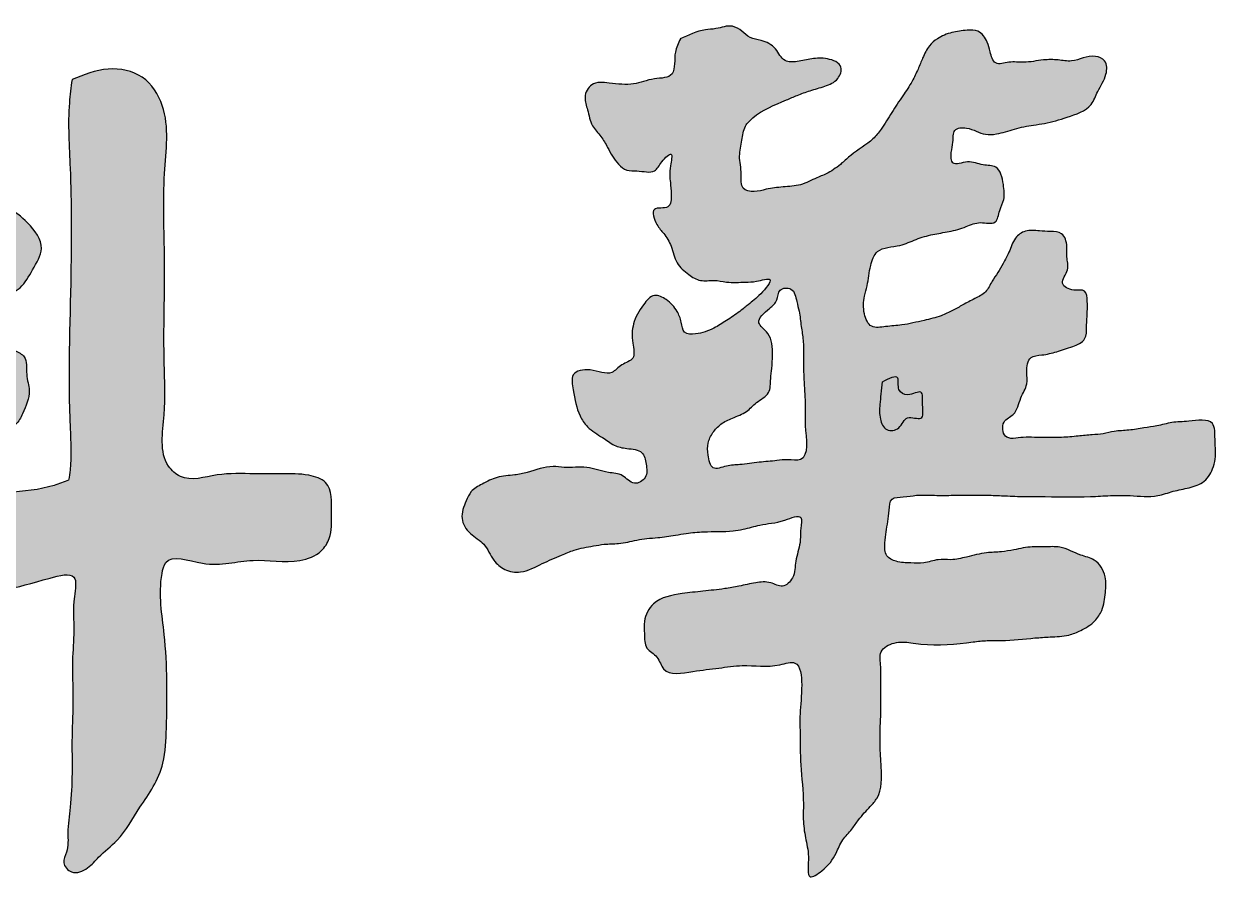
# Model space of a CAD drawing. Extents: x 4283 to 40403, y 1134 to 1764.
# Drawn here: x 4305.454 to 4308.128, y 1146.709 to 1148.633 of the extents above; entities that cross this region are included whole.
import ezdxf

# ---------------------------------------------------------------- set-up
doc = ezdxf.new("R2010")
doc.units = 0

# ---------------------------------------------------------------- blocks, each defined once
blk = doc.blocks.new('A$C1CAD37D6')
h = blk.add_hatch(color=256)
h.dxf.hatch_style = 1
edge = h.paths.add_edge_path()
edge.add_spline(control_points=[(1215.126708076117, 503.9616422955733), (1219.920109342585, 506.1549165556979), (1226.613229363697, 509.2187058880734), (1237.007957364701, 509.6323928853719), (1244.468276936843, 512.629522797461), (1251.072301829549, 508.5917146724765), (1255.52922442338, 503.9987793111399), (1263.211978460474, 503.2374534955486), (1270.911559539994, 499.2513888252143), (1274.598187898427, 490.1572905414278), (1283.724734979505, 490.6573540466616), (1291.564398675286, 492.6475022864257), (1300.168845215594, 493.1550630580995), (1310.312223868508, 489.1606516239697), (1306.75367160721, 479.4077572190951), (1298.895670302735, 476.3208257702815), (1290.757906699351, 474.0647047096098), (1283.280378272805, 471.3999636645279), (1272.07888262693, 466.4475299693877), (1260.983627769848, 462.1719291036251), (1251.945761268002, 453.1278968272331), (1251.106299858962, 444.8581277264669), (1248.747919257372, 435.5231142927402), (1251.250198539263, 426.8010668415661), (1249.658406485454, 416.5256646926331), (1258.543041935534, 414.8349516245166), (1265.775337948191, 417.252397855338), (1274.90034469262, 418.2226570617599), (1285.146031623042, 418.7030890506492), (1293.361923691196, 423.2178019582252), (1301.926060745835, 426.346308583659), (1308.226658854259, 431.2986238435853), (1316.256607619667, 438.5995946549443), (1325.176366043396, 443.5821924610107), (1332.712212603219, 452.5373509878217), (1337.618713031598, 461.4533979879221), (1343.933433187443, 470.506671761017), (1349.435025260149, 478.6671838951721), (1352.944750272179, 486.1205047820186), (1355.816284172902, 493.1705921357929), (1358.814198448834, 499.7345166107085), (1364.93413034493, 504.8665416457436), (1372.53649259035, 507.9808381667365), (1380.447587874692, 508.9659175433393), (1388.802343999222, 509.3199233821674), (1393.258301676176, 502.7359884564673), (1394.80444264569, 496.3406115407262), (1397.091256515207, 487.9027956350758), (1406.320687656592, 491.2032490106674), (1415.131047088282, 489.7385418150284), (1424.739831419426, 491.989840486033), (1433.967085792795, 492.0182966747403), (1444.178164665417, 489.9708750474641), (1452.847379942682, 495.6349903170876), (1462.751587836146, 491.5412355751092), (1462.488150817265, 481.6958749150634), (1457.209274508552, 474.6011318617947), (1453.234472219315, 462.8641496653666), (1439.807587294689, 458.693247722284), (1428.751071114792, 455.0964330149221), (1418.335036626044, 453.8177712402658), (1408.959788860071, 452.0003863194427), (1400.099347289117, 448.7323903195879), (1390.097995958751, 447.9891765300167), (1383.521244578712, 452.9723040803331), (1372.727094211731, 452.2272314795711), (1373.726925686803, 443.9361264076323), (1371.988204769733, 438.6005210234471), (1372.124246219432, 429.3126217543143), (1382.684920003463, 434.2718837106468), (1389.715426456135, 430.2550165993043), (1400.30802908016, 430.922983131993), (1402.552447340571, 419.9879233101254), (1403.566207397278, 411.2475882523236), (1399.914895694626, 404.7668837162568), (1398.874927882073, 395.5284143474565), (1388.661216373772, 398.5726826811531), (1380.537449126487, 394.7332268228914), (1371.279137830675, 392.1165261847681), (1361.401674641545, 390.7727314578913), (1351.81631230976, 388.0060404861605), (1341.944644764072, 383.0945670007216), (1329.24193869817, 383.5519271686766), (1324.752631551721, 371.4858920524666), (1324.284204691231, 362.740150449228), (1321.303367809287, 353.5902761445526), (1321.051989801845, 345.5216873583925), (1325.1335921893, 335.6237272969076), (1334.980445108567, 337.5511146722742), (1344.780513768833, 337.8963854469097), (1355.587149615381, 340.7053430182337), (1365.598249073113, 342.833890128935), (1372.946743289875, 346.3855347209457), (1379.29484267754, 349.9851684492148), (1385.675975795068, 353.3845328549104), (1392.762646639455, 356.7165534367524), (1395.552784630192, 363.3202361226976), (1399.391348219734, 368.4370705490562), (1402.410051462726, 374.185395957213), (1406.284857980184, 380.6113033437229), (1408.27141173651, 388.413331058639), (1415.436601300672, 393.5636980365592), (1422.920682048086, 392.6429863593385), (1429.6652140033, 392.2520461993612), (1437.499812978976, 392.1071865321407), (1439.785695976546, 384.1003179864343), (1438.774388180361, 377.2253689159154), (1441.264621596926, 369.8737262631226), (1433.929029303682, 362.094136769983), (1442.790075615561, 357.2783759443007), (1450.666571775542, 359.5169889146043), (1451.198362050756, 351.5899401648158), (1451.158789697597, 345.1247294565536), (1450.600649101182, 337.9223530285847), (1450.816277810117, 328.9969255160578), (1441.973579900413, 325.2733388840055), (1433.724951809844, 322.705337783636), (1425.856400770494, 320.5823842553484), (1416.725869840608, 320.3152085668808), (1415.612735951437, 311.1985025079497), (1416.868387004392, 303.2495241319851), (1411.682225482954, 295.6903932279659), (1410.318381101617, 286.1717119004514), (1401.187277700532, 282.803604789736), (1402.428291597258, 270.584490392868), (1413.00792830305, 273.4571331453747), (1420.296515377426, 272.9265016575816), (1427.835169148762, 273.0936752221726), (1436.271489147369, 272.806663797797), (1445.36827377453, 273.7345307502777), (1453.355051276749, 274.5775290980658), (1460.437724934419, 274.8759622884006), (1467.331054389331, 276.8904198290863), (1475.363306125512, 276.9564878076815), (1483.502957615636, 278.6025971471902), (1491.879539154782, 279.5369333280721), (1500.512444982191, 282.1154688708972), (1510.56016208253, 281.9923293229923), (1525.386451247348, 284.7370970064167), (1524.94014314252, 271.2342066044917), (1525.814049831095, 263.3716186686503), (1524.232639412659, 254.703655858168), (1519.721718536213, 246.7631400261792), (1510.112361424659, 243.6142120408483), (1500.927457347647, 242.0728458099651), (1489.910100759573, 237.9230221522897), (1477.430052954878, 239.5188935291231), (1464.497242459499, 239.3988197031132), (1446.812033193833, 238.1599246607446), (1430.755821375039, 238.7802559252609), (1414.708364616828, 238.6344464549387), (1405.552867588886, 239.0279299052185), (1394.049589222627, 239.6122423714874), (1383.620089860342, 239.4125592139718), (1372.66819110097, 239.4916398171377), (1362.815286907763, 239.2895591235979), (1352.835494012611, 239.9505161199446), (1345.177355274701, 238.2116410838921), (1336.717185320729, 238.5796194957642), (1336.290428456045, 230.5007077090588), (1335.320664706727, 222.4114027445024), (1333.659709193633, 213.8753191873068), (1333.543445571392, 204.0566784610261), (1341.126323249546, 200.3794204000081), (1348.429427950358, 200.3959295736966), (1356.777778716281, 199.6374630930429), (1364.180398410204, 202.8219489612647), (1372.675096662728, 201.6816068803842), (1381.989852924793, 203.8189367330568), (1391.59369857954, 206.4949861423203), (1400.945075642969, 206.4527536308439), (1409.723097311308, 208.0322925582937), (1418.002753129216, 209.9360483458431), (1426.929662664187, 209.3847371150976), (1436.802687686825, 210.3455234435745), (1445.610910056925, 204.6744701561705), (1456.749052292011, 202.7251037733717), (1462.340415525251, 193.0516910762059), (1461.670392938, 182.6636558678428), (1460.559373463177, 173.5831707238467), (1455.350453481225, 165.5901564529039), (1448.133978706307, 161.3820528205719), (1439.428123450065, 157.6679983010011), (1430.246838839664, 157.4590799472599), (1417.237354572856, 156.6336235987131), (1405.117524651796, 154.9416219220087), (1393.106050600539, 155.4937013443744), (1377.648456952862, 153.6088307953041), (1362.73269962239, 151.9485094290766), (1347.602358306589, 154.2760247134524), (1339.507780035139, 154.8759393696688), (1329.749174706266, 149.6776441994842), (1331.719316088339, 140.8770625286801), (1331.347906050744, 133.738939064292), (1331.457500276419, 127.2102512293784), (1331.411530008104, 120.4239548409906), (1331.519125013775, 112.5348019989691), (1330.970704072901, 103.9165278586512), (1330.984267317929, 93.2374904153119), (1331.816082107725, 80.46243234696442), (1332.348986898539, 66.84358362914784), (1324.429502880387, 58.12165523067397), (1319.107773947721, 52.599661910723), (1314.604606835221, 45.46772925128097), (1308.734867834704, 40.11140881858763), (1305.141625477072, 30.27022861798047), (1300.017734182363, 23.44356440742666), (1288.03499080348, 15.31079958017708), (1290.292092431903, 30.24695114736137), (1287.993610975788, 39.12577137346981), (1286.19584869582, 50.32931179031593), (1286.99478324601, 64.72515168986286), (1284.65287122578, 82.44526497151077), (1284.715887835244, 99.66007292471363), (1284.370583218959, 115.5080064382712), (1286.269802002776, 126.8729797328391), (1284.583706242784, 144.9548860843181), (1267.771815925867, 138.9991375925978), (1254.117520020125, 141.8754995302558), (1236.805273541331, 139.0892596473695), (1222.915871100049, 137.7694106475694), (1205.489192801333, 134.2633129252062), (1202.702528434548, 146.5386778299838), (1194.323503386833, 150.18118608497), (1194.603723830239, 159.0275819316982), (1193.691356875679, 167.818240282639), (1199.930741135751, 179.887909041845), (1214.688072600734, 182.3826781624344), (1228.460417924209, 183.9718009204028), (1239.563182241835, 185.023068206135), (1249.726899857437, 186.8615230210354), (1258.448045171537, 188.8486102590858), (1267.15161865687, 189.9083266518537), (1274.672934388793, 185.0001500958464), (1281.962399912061, 192.2149914255651), (1281.48447286012, 201.7489508365092), (1285.212497485732, 211.2987581886072), (1284.600839532525, 219.0280101037947), (1286.776541037973, 229.5331919583793), (1272.661506831374, 223.2345574374551), (1263.14579998502, 223.1116648753138), (1252.967148846019, 219.8923764801654), (1242.196616089728, 218.0786015705011), (1231.063830349243, 218.7744075567354), (1219.918785327138, 217.5939633028668), (1211.066339728, 216.1939856624254), (1203.506515819711, 214.8602024361024), (1195.988536021407, 214.6106361625934), (1188.418772599546, 213.217525151287), (1180.283472592796, 211.2193736355521), (1171.729680332879, 211.3540188182824), (1163.188856087017, 209.7513755826773), (1154.690427287802, 208.4260738148894), (1145.085550145264, 204.1101000346449), (1134.789525532864, 200.0394527014859), (1124.323338679558, 193.9956466087582), (1113.350751382668, 195.5877807268563), (1105.932546485009, 202.0745810561804), (1102.485315312259, 211.7624896744888), (1093.00450711271, 216.5464884486543), (1086.988340240047, 226.152628693818), (1090.534135257229, 234.9188008880183), (1093.7766297117, 242.480032695628), (1100.966882496721, 246.2608339068279), (1109.066809771458, 250.608315645069), (1118.366687827948, 250.913096646348), (1129.126176550922, 253.0838049174656), (1138.511171933427, 256.9762581095636), (1150.098152281618, 255.0160045377268), (1161.066831726165, 256.8717127851612), (1171.884755230652, 252.3046553303323), (1182.155927510891, 252.2133842333564), (1187.724131584527, 244.3462655038782), (1196.645071895729, 249.5169821769282), (1195.490330092018, 257.2401781915389), (1193.830867139658, 265.9931071386098), (1184.462505262908, 266.2497074508569), (1176.614120501833, 268.0482013658187), (1169.557053961715, 273.61950851403), (1161.718588251199, 277.8596819980731), (1155.194898630704, 287.6941309099331), (1153.906319634221, 297.5809318658597), (1151.055489189812, 311.017705504349), (1164.357565521187, 313.5392094891482), (1174.587600983601, 307.8198297768984), (1180.789121428525, 315.7685306643745), (1189.8213199204, 318.0003653890781), (1186.923036600046, 328.8747962204985), (1187.35132435609, 339.4502618411206), (1192.598527784449, 348.5473184030908), (1199.54793632344, 357.039994035821), (1208.141776099626, 352.6832269857933), (1213.323246002887, 346.95758454102), (1216.0167726249, 340.2615142108579), (1216.575040184363, 332.6197771330117), (1226.227786842306, 332.7396377947216), (1233.933393702979, 335.5872279386785), (1242.265497993152, 340.8886588587269), (1248.881598018942, 345.2255368130888), (1255.579422522976, 350.8234510298437), (1261.171813844209, 354.9255469102157), (1271.13425881309, 366.8375014469635), (1259.29153051774, 363.0227096726545), (1251.795693275709, 363.0834097402972), (1243.103862896207, 362.348667781743), (1234.622989351258, 364.5482756982184), (1226.7700326744, 362.9811420597053), (1219.448026404567, 367.6071080397587), (1212.136985663812, 373.7207969229283), (1210.849756515147, 383.5274846452649), (1205.990802227541, 390.8847706346327), (1201.163155328371, 396.1729184283514), (1197.151245774026, 407.6025009965727), (1209.900961637339, 404.3602802476733), (1210.087567298553, 414.0168911042821), (1209.388266851457, 421.6909959806924), (1208.609842201362, 428.2378771074615), (1211.71740212816, 440.1487564997044), (1203.730705859773, 432.5440764070981), (1200.558010657, 425.2857421958111), (1191.364355572701, 427.9022234367844), (1184.059729623291, 427.1694867721283), (1177.571183449846, 432.4643946493562), (1173.799632106222, 439.8059154276045), (1169.426637668963, 447.6545680832568), (1163.231766190032, 453.654978984701), (1161.972998992902, 462.1884461884569), (1158.817296395767, 470.1791053126641), (1163.542958367892, 479.5680454170987), (1175.673019784963, 478.1423404160673), (1187.851314220544, 476.6156705909297), (1198.865391418652, 481.4781226892733), (1211.040976681669, 481.0559922032275), (1212.068139447401, 489.9232801609979), (1211.884071666433, 496.7815745770984), (1214.076958029458, 501.4428207283033), (1215.280289354749, 504.0024224551707)], knot_values=[0, 0, 0, 0, 15.51965347142554, 21.67166636852848, 31.30301523334116, 37.53052243145178, 43.51912670124568, 50.04398946682926, 59.79169347988259, 68.45878600638076, 75.54030763241865, 84.07141872054994, 93.22823778433731, 102.3871907796978, 109.326169309324, 117.9617353166964, 126.9513078704745, 134.855231906867, 141.6929583315076, 163.7467064538612, 170.0967916484026, 178.5577337557832, 187.8043143947527, 198.331606225322, 206.6076703991377, 213.1852050743699, 220.3686184288942, 230.1889217999465, 240.3872816003579, 250.7315053663717, 257.8199764488395, 267.6635459401807, 274.4276315176248, 290.4394833150263, 297.7404413628314, 309.2196614055467, 320.9062797911803, 330.8498567632593, 338.6942583954691, 345.5280913299768, 353.8056215668605, 359.88726856126, 369.0290518967045, 377.9052828018327, 384.2264779470472, 392.4787159866302, 398.3400150987783, 405.5870629791546, 413.2273657669471, 421.8118036287372, 433.3354939156686, 441.9199259199517, 449.5719055000335, 463.7513608476832, 469.7223346197686, 477.3851700248549, 488.5570134505923, 496.9129397723826, 512.6990253493805, 526.3511400028978, 532.7181435169548, 544.0166393626959, 554.8913984910655, 561.1895640301357, 572.8317501041751, 579.6407186247135, 586.5977992053333, 592.5833696354678, 598.7573160566308, 607.170499417166, 616.4866543524183, 623.8575703202301, 634.8036000781983, 643.5740947707324, 650.2680796565741, 657.4544515698055, 665.8568144384619, 674.5566418390167, 684.8804447892784, 694.3841408119067, 704.5248139608303, 714.4821907268824, 727.9505452213235, 736.9028252879666, 748.9060138535056, 755.0090551022707, 765.302388807277, 773.6738070275122, 781.6883359067456, 791.2741455143062, 804.3312719341641, 814.6037499409073, 821.9442650544393, 828.6877636585306, 836.4519074823531, 843.9120923646865, 851.1068987062093, 857.0297074293755, 863.1781261133353, 870.5125373183387, 879.5535847288775, 886.5375665692369, 894.7429578997775, 901.0497751854373, 907.671617122089, 915.5318495554058, 921.6315836662225, 929.075438777886, 937.3981731259626, 945.0199596915702, 951.3411596974179, 957.4441521009813, 963.3533192276145, 972.1300453002322, 979.3262603947289, 987.4738565462031, 997.3065822275657, 1006.100105666172, 1012.577449730166, 1021.323647755404, 1028.185928854338, 1036.962294151121, 1047.454618869971, 1054.487408419818, 1062.529659456563, 1072.859240750127, 1079.345252896224, 1085.640532465562, 1095.17900628253, 1104.747713435175, 1112.986041221885, 1119.307237093672, 1125.929261689642, 1134.357511497581, 1143.233531734473, 1150.760953109589, 1159.740735703993, 1169.499743397389, 1183.299484008076, 1192.387645769699, 1202.492136205613, 1208.511140689249, 1218.454784637107, 1228.022490752231, 1237.416309384732, 1246.718529063882, 1262.742807894645, 1274.188966043774, 1285.649206678944, 1315.850010350554, 1322.336013284188, 1333.788520168212, 1343.334409031224, 1356.878804213485, 1365.081773600886, 1376.146286103764, 1386.638607572396, 1394.328497227757, 1400.950348268934, 1407.470858812992, 1414.185980071741, 1426.624212031077, 1434.145903660325, 1440.393414506379, 1449.030587725581, 1456.470626490817, 1465.07803896406, 1472.327145478447, 1481.610062762329, 1493.507651341384, 1502.111250965239, 1509.450007442124, 1520.269647289339, 1527.327979705307, 1536.296014125036, 1549.155572913344, 1557.48328493592, 1569.065132339187, 1578.216781868405, 1588.721839843572, 1596.019493027867, 1605.911242693202, 1613.279155720215, 1624.212737897788, 1633.006703599652, 1652.524578138753, 1660.72754368254, 1668.965863674988, 1699.211462891933, 1705.174212257467, 1714.714372421254, 1723.918576698808, 1732.498468647467, 1738.407641379606, 1745.841728731505, 1751.941473045008, 1758.803762587421, 1769.485153217539, 1777.872358105723, 1790.679382085951, 1808.77085517506, 1814.978063755248, 1825.283128288953, 1831.875425217105, 1840.129686411822, 1848.798814757895, 1861.894689841193, 1869.483937737134, 1879.223279528252, 1890.943021680361, 1901.701854999182, 1911.877421679267, 1934.42127750848, 1954.777999868608, 1963.984388414757, 1980.971212238042, 1994.153203457745, 2002.935423072928, 2024.762293299333, 2038.417814885069, 2053.574774936146, 2070.609088074654, 2078.423491795974, 2086.314651863028, 2094.679127469175, 2101.947124652465, 2113.435414095367, 2130.916874736073, 2143.126511393066, 2155.818159806237, 2164.188921681905, 2174.079293234428, 2182.808131245943, 2189.868347082175, 2197.440645620015, 2207.323729597338, 2218.25606587878, 2226.507516932872, 2232.806656859403, 2242.134349458442, 2256.969691429175, 2266.966316485367, 2272.865681474547, 2289.844991719189, 2300.074430759094, 2306.452577217906, 2316.739222006364, 2323.061880829614, 2328.961026708148, 2339.803923900012, 2348.061841412018, 2354.439916817531, 2365.853245658328, 2373.686471881193, 2385.846699756191, 2399.353642655046, 2408.68106250238, 2416.936411573222, 2427.827642377065, 2437.821658974813, 2447.800960335901, 2458.261219016466, 2464.333625661168, 2471.999003610429, 2481.549583105973, 2491.836136895668, 2499.253894641811, 2514.664353076149, 2520.986960219763, 2534.07967819126, 2547.018570194579, 2555.487024818038, 2563.555861506833, 2570.714519331129, 2578.482336742375, 2585.49029665205, 2594.548906521524, 2602.076495198031, 2610.145371033906, 2620.909515572507, 2628.572790676802, 2644.086554099927, 2652.808412348516, 2662.933138411956, 2675.624751972035, 2682.896535200326, 2690.297074928746, 2699.018921611543, 2710.174011892683, 2722.746378598594, 2731.001720148033, 2738.209995459657, 2747.470538487335, 2754.220146539813, 2760.349630950619, 2766.727748970909, 2777.922481377374, 2786.403442197579, 2795.816722835031, 2802.02480700552, 2811.647191318083, 2821.460799024357, 2829.280002932038, 2835.602522386578, 2846.755930886499, 2854.094061479728, 2861.85297896553, 2869.442048160642, 2879.039332613024, 2889.307511806152, 2897.785322226213, 2904.377638000326, 2913.219866513621, 2921.113739555316, 2928.636265303493, 2935.437267213183, 2945.128175483997, 2951.929102531628, 2958.819181279919, 2965.707980001115, 2975.891355711546, 2981.730619956404, 2987.648246901202, 2999.208904012126, 3006.606758737905, 3014.556241690661, 3024.211455844, 3031.623813180598, 3039.862534977347, 3050.09199221445, 3064.163359100661, 3076.629986837922, 3087.219418898524, 3093.213162193701, 3100.014135395299, 3108.295104997632, 3108.295104997632, 3108.295104997632, 3108.295104997632], degree=3, periodic=0)
edge = h.paths.add_edge_path(flags=16)
edge.add_spline(control_points=[(1267.118759544552, 347.8651505716953), (1263.643903389777, 345.0001334302018), (1257.518285282865, 339.9511571099268), (1266.401741460106, 334.0636227992701), (1268.603209104706, 327.3188233209501), (1268.653736823152, 320.3322352198994), (1268.403879774815, 313.4329597422528), (1267.34468970542, 306.4409013970543), (1267.746584316009, 297.8173293202304), (1259.241635395366, 293.8877659304649), (1253.750340840806, 287.1722094588328), (1245.789105471948, 284.5491015321404), (1238.724208425876, 281.164242802508), (1233.930327444694, 275.9985711022719), (1230.626392667714, 269.6653520339661), (1231.34852689614, 262.8594349197723), (1232.947732331077, 253.0240860086853), (1242.329156620681, 257.0319175424623), (1250.762835900004, 257.0400409418723), (1260.611764166087, 258.7576266776803), (1269.997287794504, 259.3299274227292), (1277.658719860086, 260.458458117006), (1290.635658404725, 258.1955803160468), (1287.515815283731, 275.9893684207623), (1287.531932686259, 286.4835802632206), (1287.661080758988, 294.3590325552898), (1287.007335334154, 302.8767273934372), (1286.604988599383, 311.7021061946525), (1286.687473746, 320.4606759202223), (1286.725727220227, 328.9648526458051), (1285.144315846944, 337.4828492254999), (1284.498392274908, 345.2142618991794), (1282.43615308965, 352.1624461598811), (1281.336756675989, 360.2076484593113), (1271.562883068801, 359.5585732686382), (1272.063074110653, 351.9647718665777), (1268.791306865844, 349.2525587798477), (1267.118759544552, 347.8651505716953)], knot_values=[0, 0, 0, 0, 10.49847265395998, 18.50406830990618, 24.77914886212294, 31.72002906268133, 39.27897977997887, 45.37510609753635, 53.39249274718265, 62.44510533593476, 70.22345176794362, 79.25403141997839, 86.84485524049641, 93.500952433077, 100.201499860442, 107.1336544196174, 115.0874698409995, 122.8308048371785, 130.6822331783842, 141.9128403553352, 152.2412890257064, 158.7012852240349, 165.8865438818717, 185.6847517631452, 192.121930411988, 199.6718723144832, 208.844141182305, 217.8869015688321, 226.1176506637483, 235.1561743121362, 243.2780335550983, 252.1524773813822, 258.006685675201, 265.9244302421998, 272.2709044576004, 278.259835693143, 284.5274235890646, 284.5274235890646, 284.5274235890646, 284.5274235890646], degree=3, periodic=0)
h = blk.add_hatch(color=256)
h.dxf.hatch_style = 1
edge = h.paths.add_edge_path(flags=17)
edge.add_spline(control_points=[(762.3991089324991, 312.0676611317176), (764.9200498595455, 307.7921843002296), (768.8550947163749, 301.118409069717), (775.915030517077, 292.6296823517696), (784.379651307594, 288.7541308207437), (791.192147628477, 281.154128711747), (803.346711603328, 276.9754475235532), (815.8646819251444, 279.2564525065063), (829.7515021995496, 277.9079197689862), (835.0519718628784, 288.9074199774113), (839.3298105250869, 298.7294093174969), (835.4601075203973, 309.4322628069822), (837.2306085367454, 319.7817072266917), (828.5929103274248, 323.5791583652754), (822.3264781544422, 329.087473182135), (812.072388698929, 330.7894425913692), (800.9078392309166, 334.3190020000875), (788.689800410968, 332.5074153923706), (777.7197617373022, 334.2812699186979), (769.837402796591, 330.8370888031895), (759.4514642403665, 327.1195471657775), (761.2074140579643, 318.1529452527866), (762.3991089324991, 312.0676611317176)], knot_values=[0, 0, 0, 0, 4.144408274258969, 6.469184695886446, 9.040896419577496, 11.72608928786175, 14.84502916026961, 19.12270760324598, 22.72689921640904, 24.7111889376063, 28.59792472934603, 31.23817886753882, 34.10089346314953, 35.91125625206179, 38.32076465238827, 41.08472642719693, 44.30741238740576, 47.99912697231186, 51.24044099563755, 53.19063910142886, 55.22408191469601, 59.51867145879863, 59.51867145879863, 59.51867145879863, 59.51867145879863], degree=3, periodic=0)
edge = h.paths.add_edge_path(flags=17)
edge.add_spline(control_points=[(762.1578660393425, 391.045274711385), (761.5739193329064, 396.6630953500571), (760.5395534643612, 406.6141437252227), (775.5829756245948, 413.6155576571728), (791.9281151041505, 414.4939832271521), (814.9507969408587, 412.7913720778306), (834.5396518314228, 401.9592089487305), (848.2035706048628, 383.4911395289309), (839.5062806562637, 370.3480485261171), (833.9597659032152, 358.8749879924981), (818.6521521346585, 353.335373177837), (799.6788883559639, 356.4896649664843), (785.2941907233617, 370.15757512868), (768.4523285576142, 377.3248081614693), (763.8955870234495, 387.2533178151789), (761.6726104649279, 392.0968763219535)], knot_values=[0, 0, 0, 0, 4.201533119065734, 7.442327195362561, 12.14481605194335, 18.18547927143015, 26.15485360494889, 30.82819794685925, 34.56309143167596, 38.07706727217719, 41.21547546229051, 47.2846262903013, 53.04964173463757, 57.55104992011394, 61.8387673984715, 61.8387673984715, 61.8387673984715, 61.8387673984715], degree=3, periodic=0)
edge = h.paths.add_edge_path()
edge.add_spline(control_points=[(860.6707463828934, 248.2479826886083), (860.995868539103, 250.2462698508243), (862.6139548701758, 260.1914583943362), (859.8549377859745, 300.3335285252469), (862.2980262689671, 358.4461170707327), (862.4347512462118, 421.2553502192859), (859.8283008393773, 458.8427304105498), (862.0570835143008, 475.877726904524), (862.6448350920691, 480.3700204689849)], knot_values=[0, 0, 0, 0, 1.685030184438184, 8.386153503189526, 33.28658059322656, 50.22257102194759, 60.75077288027188, 64.52155288828186, 64.52155288828186, 64.52155288828186, 64.52155288828186], degree=3, periodic=0)
edge.add_spline(control_points=[(860.6757422032824, 248.2499394728184), (857.8993327814824, 247.162461806096), (846.6615625334671, 242.7607968095217), (824.5153885312902, 241.0443165737852), (802.1618729224283, 238.4347765376369), (781.6913735648704, 237.701090825034), (766.512685421636, 233.1070821765315), (750.4575881679048, 228.7729968548738), (734.9580734681658, 218.6407809115844), (741.7107977675332, 198.662305768572), (756.3636745979165, 176.5521666009154), (790.1856466509053, 184.4685954638699), (822.2209965094225, 183.0258709128757), (842.8294734739029, 189.7889460768602), (866.6836688320182, 195.9290333417994), (862.743344331946, 176.4831930739056), (864.3539294179645, 162.0970857011016), (862.3605524164013, 142.0023752805391), (863.6395780458697, 121.7448731442746), (862.359394773739, 99.97535754410637), (862.9065308525169, 78.89305459617754), (862.0821511049871, 60.25063274240892), (859.7123720860982, 45.11715448386167), (860.8828847261466, 34.18174391445791), (856.3288237403758, 26.33994822039676), (862.9285165880137, 18.97005617716059), (872.2122785534884, 23.04688876818182), (879.038401715341, 31.30802044138545), (891.7594013441267, 40.84404217145493), (900.0590853719332, 56.42247598379618), (910.2497273317422, 70.47630973809646), (916.8408747339563, 85.84360411356465), (917.7681643266114, 115.9052136869941), (918.1804390935577, 153.0421619127665), (912.2614881594345, 183.7164374721833), (917.5961085897434, 206.6576554727362), (943.1846274356212, 195.9265116200986), (966.1766831802088, 204.2653379768453), (990.2744782416848, 199.2447677257987), (1006.659510166457, 205.2284755735564), (1013.573529614805, 216.1994861922067), (1012.654967367533, 229.6756972355579), (1013.864616050967, 247.1003631014573), (997.9074895258673, 252.1564384196172), (984.2568099226337, 251.8716464634344), (966.3082774709619, 251.7826685740365), (947.2418107548583, 252.740594982417), (928.4838328572223, 246.3679739788968), (912.3331859932659, 261.1853271049549), (917.5014987607574, 286.7623606571215), (915.1485064881417, 325.6281315238593), (917.2510260766721, 372.9288963833314), (914.4990040023986, 422.2082437593781), (920.3489839717076, 459.6070086646905), (904.9821618925344, 484.0946437494677), (882.631733688555, 488.4182423998573), (869.4719824029453, 483.1191411716318), (862.6448350920691, 480.3700204689849)], knot_values=[0, 0, 0, 0, 2.478793247550875, 10.03314165035888, 18.26650459624306, 21.30349943797809, 27.07313937280612, 31.20789696496172, 35.70975554154492, 39.98173188327607, 46.70488840937385, 55.94052062580007, 65.26762548879064, 72.95390741737417, 76.79829637190383, 79.93394947300244, 85.47077372144894, 90.27403573494817, 96.27762521606023, 102.4800631447182, 108.3854863771889, 113.8559904834633, 118.0062618033612, 121.1145141213928, 122.8692192417062, 124.8074737887571, 127.4771098377682, 129.9319594169177, 133.9558728760619, 140.4282820155031, 144.3810255062725, 148.4528644789348, 154.1074451705695, 169.2197194153208, 179.0227896981856, 180.8891795380885, 186.7966314255999, 194.9609222642615, 202.5208853442167, 206.2744690395568, 208.6649778023479, 212.6936869996123, 217.7402977824951, 220.702493517448, 225.0794830450437, 229.4501024932948, 235.4807724051228, 241.3917604816809, 243.9022586700918, 252.1948451623346, 260.4570880336713, 277.2687948534397, 291.0460531796228, 301.9988709751942, 307.551049435327, 313.1855891745869, 319.2601570746636, 319.2601570746636, 319.2601570746636, 319.2601570746636], degree=3, periodic=0)
for points in [[(1215.280289354749, 504.0024224551707), (1212.370670901946, 496.2496342097256), (1211.885798324176, 489.4659225853502), (1210.430989097731, 483.6513752332758), (1200.247516000964, 480.7441454304244), (1188.124361098351, 477.8368279088609), (1174.061332891477, 478.3213662022135), (1163.877859794622, 477.3522896217983), (1159.998496184679, 470.084039676829), (1161.453305412797, 462.8158774367403), (1164.362732370631, 453.6094742831629), (1169.212032631098, 447.3103009387232), (1173.091587739458, 441.0112152932998), (1179.395505729626, 431.3202738459549), (1184.244805991708, 427.9284180369104), (1190.064042902479, 427.4438797364346), (1200.247516000964, 427.4438797364346), (1204.611752185243, 432.7738887674968), (1209.946116521707, 437.134821197611), (1209.461052445709, 430.3511972450033), (1209.461052445709, 420.6602558039449), (1209.946116521707, 413.8765441393334), (1208.006434715906, 406.6083819059531), (1200.247516000964, 405.1546793059315), (1201.702325229082, 396.4329021648373), (1205.581688837352, 391.1028054217677), (1209.946116521707, 383.8346431888021), (1213.340607552294, 374.1437017343342), (1220.12958962025, 367.3599900898371), (1226.918571683083, 363.9682219865135), (1234.677490401373, 363.9682219865135), (1241.951345043693, 362.9990576802629), (1253.104754790882, 362.9990576802629), (1259.408672781065, 363.4836836793329), (1267.167591497695, 364.4527602802809), (1261.833418659531, 356.2154337272368), (1254.5593725207, 349.9163480885181), (1249.710263758636, 346.039953972293), (1241.951345043693, 340.7099449550587), (1234.677490401373, 336.349012531653), (1224.00895322852, 332.9571566957857), (1217.704843738422, 333.9262332967337), (1215.76516193428, 339.7407806488081), (1213.340607552294, 346.039953972293), (1207.036498062123, 352.8235779253155), (1200.247516000964, 355.2463571262888), (1193.943406509105, 349.9163480885181), (1188.124361098351, 338.7717040340285), (1187.639297022295, 327.6271476785514), (1187.639297022295, 318.9052828183267), (1181.335187535471, 315.0288887020979), (1175.516142121356, 310.6679562925237), (1162.907923142513, 312.121658885837), (1153.209514120172, 309.2143413705599), (1153.209514120172, 300.4924765308715), (1157.088877730115, 285.4715260386329), (1161.453305412797, 279.1724403999142), (1170.181969283207, 272.873267076011), (1176.970951349402, 268.512334639192), (1184.244805991708, 266.5741814305875), (1192.973469858684, 264.1514022162046), (1195.38174692505, 257.5701881188288), (1194.896874347367, 249.8174875920959), (1188.592764857152, 246.4256317629333), (1181.803782794319, 250.7865641863427), (1173.559991501606, 252.7247173949472), (1160.951772522851, 255.6320349030975), (1147.858872464785, 255.6320349030975), (1141.554762979707, 256.1165732241097), (1126.521989619141, 252.7247173949472), (1119.247943480295, 251.2711024935234), (1109.064470383353, 249.8174875920959), (1100.335806514704, 245.9410934624575), (1094.031697026207, 241.580161032347), (1091.12207856997, 236.2501520079895), (1088.697524186427, 226.0746722467557), (1093.54682444848, 217.3528074066489), (1101.305743163422, 211.0536340626277), (1107.124788579225, 201.8472309224635), (1113.428898067723, 196.5172218981061), (1122.642434510795, 195.063606969441), (1135.250653491137, 199.9090777000274), (1146.40406324013, 204.7545484373222), (1153.677917878973, 207.6618659525957), (1164.831327629523, 210.0845574549712), (1171.135437119869, 211.0536340626277), (1179.379228412421, 211.5381723698083), (1190.047574086988, 213.4764132908422), (1195.866619501074, 214.4454898917902), (1202.170728987883, 214.930028192266), (1212.354202088172, 216.3836431003983), (1218.658311574924, 217.3528074066489), (1228.841784673437, 218.321884007597), (1245.814239834755, 218.8064223151996), (1251.633476747244, 219.7754989161476), (1261.332077269835, 222.1982781372353), (1275.879786550882, 225.1055079400867), (1285.093514497334, 226.5592105606447), (1285.093514497334, 220.2600372099187), (1284.608641919651, 212.0227983688783), (1282.183896041097, 201.3626926219877), (1280.244214236955, 191.6717511742245), (1274.42516881942, 186.8262804436345), (1267.63618675826, 188.7645213374271), (1258.907331387847, 188.7645213374271), (1249.208730867002, 186.8262804436345), (1240.965131072779, 185.372665528801), (1228.356912095667, 183.9190506206687), (1216.233757193171, 182.4653480139423), (1199.746174607746, 176.6508006752811), (1194.412001769684, 166.4753209274604), (1194.412001769684, 159.2070709824875), (1195.866619501074, 150.969832134746), (1201.685856413547, 145.639735405086), (1205.565220020144, 138.8561114725999), (1222.537675184867, 137.4024965577628), (1237.570448542116, 139.3406497663673), (1251.14860417122, 140.7942646883275), (1272.970359594721, 141.2788029888034), (1281.699023463399, 142.2479672816444), (1285.578387073343, 129.6497083190225), (1284.608641919651, 112.6905169195816), (1284.608641919651, 103.4841137794174), (1285.093514497334, 83.13315426282134), (1286.569771484923, 60.63768522211831), (1286.569771484923, 50.46211776187192), (1288.024580711368, 39.80209970687065), (1289.479389941174, 28.17300503667138), (1290.449135093193, 18.48206357591334), (1297.238308654443, 21.87383170648172), (1305.482099950517, 32.0493991663061), (1309.361463560461, 39.80209970687065), (1314.695636396922, 46.10127304418347), (1318.575000005236, 51.43128206812253), (1325.363982069743, 59.18398260868707), (1329.243537178088, 64.0294533321503), (1331.66809155824, 81.95772135307561), (1331.051276956321, 94.74988332081921), (1331.051276956321, 103.1370878809939), (1331.4327406886, 113.8116640042826), (1331.4327406886, 120.6739541574716), (1331.4327406886, 126.7736994362313), (1331.4327406886, 134.2077886261832), (1331.4327406886, 140.1169634498037), (1331.623472557272, 148.6947384445775), (1339.254279206958, 153.841456064707), (1348.792596023122, 154.0320264993097), (1354.706432874824, 153.2695693163514), (1384.927092856553, 154.5016559446558), (1393.130095103726, 155.2641131414421), (1401.333097354363, 155.2641131414421), (1420.791386214012, 156.7891152264892), (1429.566775562329, 157.3609142766654), (1440.440406937414, 158.5046877599634), (1447.308094625769, 161.173287951653), (1455.511096872942, 166.7012341529917), (1459.517232064725, 172.8009794250465), (1461.615665593315, 183.0943269734125), (1461.424933728078, 192.2439887102555), (1455.129633138989, 201.9655371816225), (1447.308094625769, 204.8247955132138), (1435.289689050347, 209.399626405524), (1426.323567836822, 209.5901968535363), (1419.265148286489, 209.5901968535363), (1408.582248773368, 207.8747120119478), (1401.333097354363, 206.7309385152403), (1392.748439874747, 206.159139478892), (1381.111689531681, 203.6811097285099), (1371.954836451288, 202.1561076434664), (1364.705685033958, 202.1561076434664), (1356.311950918025, 200.2499646619763), (1348.871876135367, 200.2499646619763), (1340.287410152479, 201.2030799986642), (1334.945960396712, 204.4435669252962), (1333.801186201512, 211.8776561286613), (1335.478515939074, 224.2022934827364), (1336.241634905353, 230.8739254759021), (1337.958604701664, 237.1643288945634), (1344.444637152614, 238.4986728397053), (1352.075252303897, 239.4517881763968), (1362.567611448409, 239.4517881763968), (1373.632166190524, 239.4517881763968), (1381.835168439371, 239.4517881763968), (1395.379620444088, 239.4517881763968), (1404.917937260281, 239.0705595880609), (1416.364147233049, 238.6892432810128), (1422.850179685687, 238.6892432810128), (1453.051115386406, 238.7102910927351), (1464.497133864206, 239.2820901563246), (1475.943343836916, 239.2820901563246), (1491.96769310582, 239.2820901563246), (1500.933814321048, 241.7601198794655), (1510.090667401615, 243.8569210213936), (1518.866056746469, 247.6692947030861), (1524.207506503924, 256.0564992364343), (1525.352089202526, 261.9656740667633), (1525.161357332079, 272.0683634345733), (1523.635119406244, 281.027454743522), (1509.899935532987, 282.3617986886638), (1500.170695354667, 281.5992537731618), (1491.395497506543, 279.6931107916716), (1483.955422723971, 278.5494249998446), (1475.180224873999, 277.215081047998), (1466.786490758212, 276.4526238583348), (1460.300266805425, 275.118279933311), (1454.004966219771, 274.5463931782506), (1445.801963970924, 273.7839359881691), (1436.263647156331, 273.0214787846744), (1426.725138845126, 273.0214787846744), (1420.42983825774, 273.0214787846744), (1413.943805805102, 273.0214787846744), (1403.642370025977, 273.7839359881691), (1402.879251062972, 281.7899119331814), (1408.220700816993, 286.3647427982505), (1412.608299741216, 295.8956331435438), (1416.016578620227, 303.9831693805136), (1416.016578620227, 310.8454595408257), (1418.496667379542, 319.2326640875872), (1424.791967966754, 320.7575784807414), (1433.376433948026, 322.6637214555267), (1442.724210395638, 325.7136379542608), (1449.5917065822, 330.0978106723014), (1450.725948394451, 337.2040801138464), (1451.107603626864, 345.9725132556487), (1451.107603626864, 351.8816880725644), (1449.581365697493, 357.7907751774728), (1443.286065108492, 358.3626619325332), (1436.800032657469, 362.3656060693647), (1439.661393652335, 370.1810115525368), (1439.279929920071, 377.6151007764383), (1439.279929920071, 383.7148460141252), (1436.227645559964, 390.9582770708803), (1429.741613105463, 392.292621022727), (1423.446312516578, 392.6738496177677), (1415.243118770828, 392.483279169337), (1409.520205282897, 388.4802473544478), (1405.704801958083, 380.2837009475879), (1402.271053863893, 373.8027270742095), (1399.218769503699, 368.4654390194773), (1395.975753274804, 363.5093795392531), (1392.160349953381, 357.4095465891405), (1385.865049364322, 353.4066024590138), (1378.997361681017, 349.7848869444679), (1373.083524824382, 346.5443123058285), (1366.406569008032, 343.4944835123933), (1356.486788461247, 340.8257956422276), (1343.70526392285, 338.1571954572428), (1334.166947110018, 337.2040801138464), (1326.154676728154, 337.3947382675797), (1321.957809669257, 344.6381693105068), (1321.957809669257, 354.9315168454632), (1323.483856100167, 360.8406916762106), (1325.582289630474, 372.6590412962105), (1329.58842482054, 380.6649295493371), (1342.560681224204, 384.286732769604), (1351.90826617337, 387.7177901509531), (1361.637506351617, 390.5770484825443), (1370.985091299095, 392.292621022727), (1380.90506334258, 395.1518793409086), (1389.298797460215, 397.4393386428565), (1397.692531576075, 397.8205672311924), (1400.36335220233, 404.4921992444761), (1402.652517597817, 410.782602642601), (1402.461785730979, 419.551035791108), (1398.045653626294, 429.5667275460764), (1390.796502207377, 430.9010714912183), (1381.639649125209, 432.6166440242778), (1373.245915009247, 432.0447572759222), (1372.292064179244, 438.1445902461528), (1373.245915009247, 444.0536773510612), (1374.390497707878, 450.9159675109513), (1381.067453525931, 452.2503114359788), (1392.132008269735, 448.6285082295399), (1398.427308856946, 448.81916637615), (1408.919476501498, 451.6784247010328), (1419.984031245287, 453.965883989571), (1426.279331830898, 454.9189116276648), (1439.442320103262, 458.5407148613449), (1453.368427338559, 465.97480406471), (1457.183639165029, 473.4088932680752), (1461.952893321446, 483.5115826492984), (1461.189774356841, 491.1363300063967), (1455.848324601058, 493.8050178966805), (1441.922217364161, 491.1363300063967), (1434.291602212834, 491.7082167614572), (1425.707136229947, 491.7082167614572), (1414.260926257237, 490.3738728029057), (1405.676460274277, 490.3738728029057), (1398.045653626294, 489.9926442145697), (1394.802637399189, 496.4736180678337), (1393.076092711766, 502.0748808608732), (1387.734642954238, 508.3652842522933), (1381.439342366852, 508.9370832953464), (1372.663953018651, 507.602827069335), (1364.270218904523, 503.9810238490682), (1359.691696613299, 499.9780797122366), (1355.685561423161, 492.7345609505974), (1353.014932293649, 486.4441575658821), (1349.580992702788, 479.3912969504345), (1344.239542948795, 471.0041800955623), (1337.753510492708, 461.2826316103674), (1331.648941772335, 451.5611708103534), (1326.879687617591, 446.0332246018916), (1314.080736775271, 436.4120917378787), (1308.929827388201, 432.0279190265428), (1300.917748501219, 426.3093146576393), (1294.431524550178, 423.4500563327565), (1284.893207737347, 419.4471122030482), (1274.78250382519, 418.1127682507831), (1265.053263647031, 416.7784243194728), (1257.994844096727, 415.4441680729251), (1251.699543507639, 417.35031106112), (1250.554960812486, 425.5468574679799), (1249.601109977404, 436.0308631361331), (1250.936424541447, 445.1805248796809), (1253.035049571714, 453.3770712999503), (1257.231916628749, 458.1425603049211), (1276.69365244887, 468.5161526474512), (1282.989144533058, 471.184840537735), (1290.4290278189, 473.8534407088846), (1299.013493800187, 476.5221285924636), (1306.453568584446, 480.9063013243358), (1308.361270246067, 487.5779333309147), (1300.5397317311, 492.3434223559998), (1291.382878648859, 492.3434223559998), (1282.989144533058, 490.8184202709563), (1275.930724982682, 491.3903070126071), (1270.398351863245, 498.0619390263091), (1262.00461774561, 503.0179984792921), (1255.709317159999, 504.7335710194748), (1250.940063003654, 508.3552865612655), (1245.407881380801, 511.214544886152), (1235.869373069669, 509.8802886257727), (1229.764804349295, 509.1177437442202), (1215.126708076117, 503.9616422955733)], [(860.6757422032824, 248.2499394728184), (852.2899714108207, 245.1986317022092), (825.4287583516561, 240.9467094214488), (795.9080230411928, 238.2892470423467), (785.0039435054787, 237.4920609510846), (764.791536082339, 232.7086812804773), (750.6959532395413, 227.9252139184027), (738.4621125755511, 217.2955398054655), (741.1216348268936, 202.1481270113363), (756.2809882709407, 183.2802493464078), (789.5250164356694, 182.7487919431514), (823.0352266239352, 184.8747092409394), (849.8964396796218, 191.518365199383), (863.726031995524, 192.0498225892297), (863.991639524058, 180.7645966437049), (863.7256490021537, 160.8338041860952), (862.9278689246858, 143.5604741214156), (863.193859449937, 121.9491888258926), (862.6618784009333, 99.62675038206726), (862.6618784009333, 78.36722674517296), (861.5981077997712, 58.70216298227751), (860.2683466715389, 43.82047888285888), (859.4703750972549, 32.65925967477597), (857.8748149421444, 26.54714883159249), (862.3958878756821, 21.23222406626155), (871.7042157612887, 23.62395773724347), (878.0872223686456, 29.73606859383654), (888.7253113808256, 39.56855662263479), (902.0229226459487, 58.70216298227751), (909.7354988798179, 70.66065598692148), (915.3205339112174, 84.21360890663709), (917.378369896076, 104.465819060697), (916.1026111616375, 158.8550462419043), (914.8268524323212, 194.1230326149016), (916.9530531529454, 200.4967503292828), (938.2156348287244, 200.0718475038047), (967.5578941371932, 201.7715464644934), (994.773761225093, 201.7715464644934), (1007.106031790463, 207.2954585140906), (1011.783749969793, 214.5189818396102), (1013.059508700782, 228.96611619553), (1009.657549250769, 246.8125608220107), (999.8767961491103, 251.0617644014637), (984.142566137074, 251.9115700595394), (968.4083361233788, 251.9115700595394), (946.7087563346431, 251.2258496963295), (925.4461746553279, 250.3760440315455), (918.6422557571059, 256.3248589204486), (916.0907382967998, 286.0689332635484), (916.0907382967998, 315.8130076003581), (916.303109419925, 376.3347795471418), (916.303109419925, 425.9329095214016), (914.9432831310551, 465.3395984634626), (903.383897923326, 481.6458690267391), (883.664980479065, 486.4017988261148), (862.6448350920691, 480.3700204689849)], [(862.6448350920691, 480.3700204689849), (861.119554649471, 466.8811757226322), (861.5527228053252, 428.9821244049672), (861.9916358969786, 368.0141387252006), (861.5527228053252, 278.3736757356055), (861.5527228053252, 254.2496317881014), (860.6707463828934, 248.2479826886083)], [(761.6726104649279, 392.0968763219535), (769.677603930948, 378.8990176309708), (783.2860162207216, 370.100415957706), (800.4968862170499, 358.5022791331503), (822.1102919694822, 355.3027477360665), (832.5168600708857, 359.7020924251374), (839.7213924890093, 370.100415957706), (844.9245807913685, 382.4984575681265), (836.9195873270655, 397.2960380844634), (812.1041458896216, 411.6937977593261), (790.490548637099, 414.0933366790741), (773.6801006622845, 412.0937063065212), (763.6737630806601, 406.0946397510234), (762.1578660393425, 391.045274711385)], [(1267.118759544552, 347.8651505716953), (1260.801245206007, 339.4807523908894), (1265.879768403451, 333.2922555085133), (1268.233277079213, 327.4751648862693), (1268.604782923518, 320.5441185383461), (1268.233277079213, 312.9941786344025), (1267.613781508626, 306.9295130713253), (1266.375173360793, 299.0082545714795), (1259.438737946766, 293.1910762577645), (1253.606479179129, 288.0441832471515), (1245.431244118896, 284.2073414913248), (1238.742415434317, 280.6180746826212), (1234.159297195933, 275.7911084868792), (1231.310383561125, 269.7263552323311), (1231.434282675866, 262.795308857585), (1234.283196310789, 255.3692002796415), (1241.96302641189, 256.359324712852), (1249.7665641278, 257.2257055111077), (1260.914420439265, 258.5871485129792), (1271.195365949054, 259.577272946186), (1277.636396405782, 260.0724228609688), (1284.820630047718, 260.1961664820883), (1287.670501172746, 279.7881767624858), (1287.546602059607, 286.2241609210469), (1287.546602059607, 293.7741008254088), (1287.051005602174, 302.9329709868725), (1286.679499757811, 311.9680975205119), (1286.678542267662, 320.1988466239854), (1286.430744039841, 329.2339731442153), (1285.316035006923, 337.278975251349), (1284.077235362362, 346.0665268378652), (1282.714728103238, 351.7599615241743), (1279.370409510957, 358.9385828531667), (1273.053278165709, 358.3196892967317), (1271.195174448978, 352.6263423291348), (1267.118759544552, 347.8651505716953)], [(762.3991089324991, 312.0676611317176), (770.4202326245431, 299.4873555238228), (776.0925906792108, 293.3336752412251), (783.8716166701779, 288.3136830049443), (791.3266282847035, 282.1600027227651), (801.8607339614828, 278.2735231829683), (817.2569702535984, 278.5973964983459), (830.0601340498397, 280.7026167515542), (833.9496470478771, 286.6943165504235), (837.8391600424366, 300.1351021135088), (836.380520855455, 309.527427647201), (834.9220731702808, 319.7294802878387), (829.5739209868625, 323.4540670089737), (822.2809165622166, 328.1502736418843), (812.7190455112723, 330.9031527928855), (801.3745208986802, 333.3322463476434), (788.0853355378204, 333.1702658643335), (776.4166050538479, 333.1702658643335), (769.7720123733889, 330.9031527928855), (763.2894268812233, 327.5025270383667), (762.3991089324991, 312.0676611317176)], [(1332.232244249826, 305.1838596781563), (1331.518723230125, 298.1338931477949), (1330.8846738227, 292.1136910953901), (1331.201602776273, 283.6379103216677), (1334.927576600967, 277.5385158574063), (1341.824563459886, 278.4890002249122), (1346.977387823834, 284.4300098583444), (1354.667175814611, 284.1131525052115), (1355.697817286491, 291.7968337489619), (1354.667175814611, 299.2428500447277), (1347.056667937752, 297.6585632719434), (1341.983123685859, 300.6686642947934), (1341.269602664543, 307.4017734720219), (1332.152964135923, 305.0253871554378)]]:
    blk.add_spline(points, degree=3)

msp = doc.modelspace()

# ---------------------------------------------------------------- block references
at = {"xscale": 0.003869090909120132, "yscale": 0.003869090909120132, "zscale": 0.003869090909120132}
msp.add_blockref('A$C1CAD37D6', (4302.224048589793, 1146.649947275844), dxfattribs=at)
msp.add_blockref('A$C1CAD37D6', (4302.224048589793, 1146.649947275844), dxfattribs=at)

doc.saveas('drawing.dxf')
